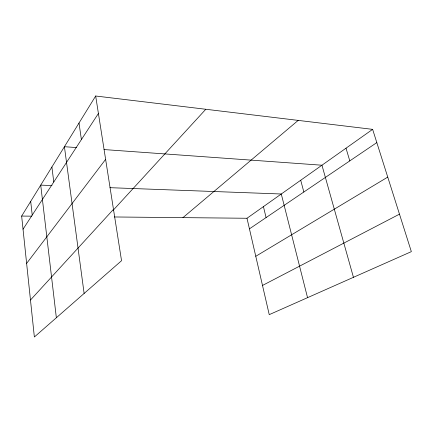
<?xml version="1.0" encoding="UTF-8"?>
<svg xmlns="http://www.w3.org/2000/svg" width="433" height="433" viewBox="0 0 433 433"><rect width="100%" height="100%" fill="white"/><g stroke="black" fill="none" stroke-linecap="round" stroke-linejoin="round"><path stroke-width="0.65" d="M95.671 96.007L121.543 260.709L34.364 336.993L21.65 216.067L95.671 96.007L372.629 129.359L411.35 251.643L269.239 314.65L246.994 218.259L372.629 129.359M23.03 229.209L98.415 113.446M26.63 263.405L105.625 159.36M30.478 300.026L113.473 209.35M113.284 210.146L205.799 109.268M182.926 217.637L298.196 120.396M249.44 228.851L376.818 142.592M255.773 256.287L387.746 177.108M262.501 285.45L399.48 214.156M21.65 216.067L31.631 216.164M114.377 216.971L246.994 218.259M52.014 185.546L40.724 185.129L56.355 317.752M109.96 187.684L281.277 194L307.544 297.666M76.506 147.572L64.42 146.706L84.121 293.455M104.028 149.553L321.952 165.217L353.447 277.315M346.01 148.189L349.794 160.897M300.708 180.247L303.842 192.014M263.432 206.622L266.079 217.583M79.006 123.037L81.399 139.572M51.895 167.014L53.779 181.995M30.7 201.394L32.221 215.093"/></g></svg>
